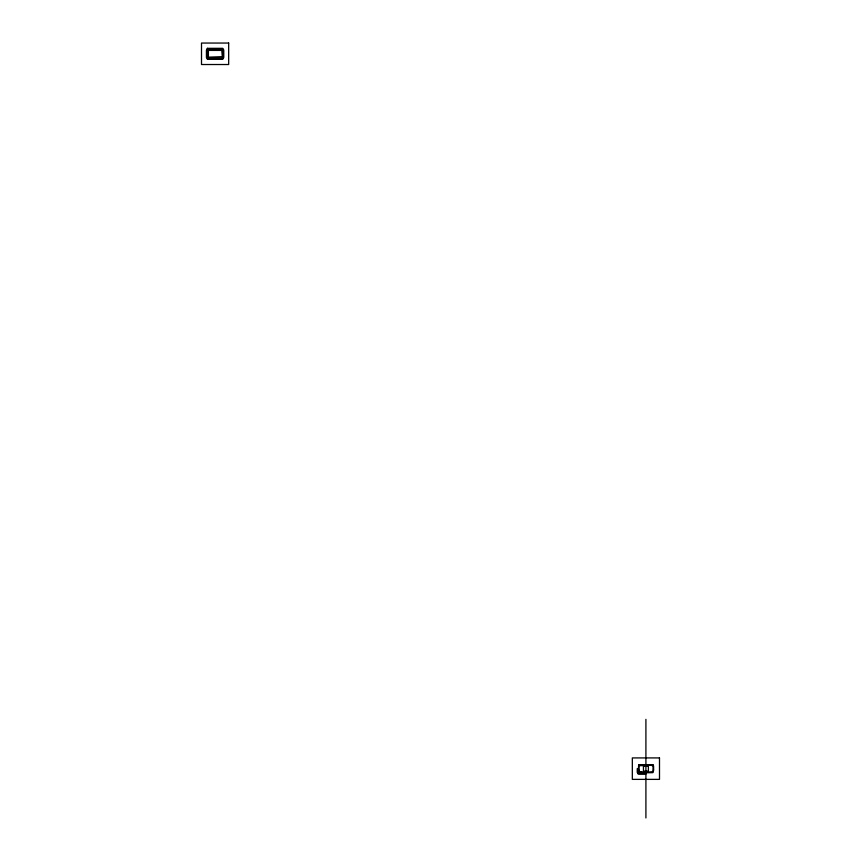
<?xml version="1.0" encoding="UTF-8"?>
<svg xmlns="http://www.w3.org/2000/svg" width="861" height="861" viewBox="0 0 861 861"><rect width="100%" height="100%" fill="white"/><g stroke="black" fill="none" stroke-linecap="round" stroke-linejoin="round"><path stroke-width="1.29" d="M653.607 769.885L653.596 766.893A8.987 8.987 0 0 0 653.564 766.075L653.176 765.009M653.607 770.014L653.176 772.285A1.345 1.345 0 0 1 652.724 772.661L638.873 772.93L638.216 771.79L638.647 765.009M650.303 772.026L652.95 771.488L653.112 767.011A9.525 9.525 0 0 0 653.09 766.419L651.626 765.289L638.927 765.73L639.217 772.026L649.754 772.026M645.911 773.512L638.528 773.512L637.721 772.059L637.721 768.647M645.911 774.104L638.184 774.104L637.237 772.339L637.237 768.647M641.779 772.026L639.325 771.865L638.722 770.875A9.525 9.525 0 0 1 638.711 770.294L638.701 769.82M641.919 772.93L639.099 772.661A1.345 1.345 0 0 1 638.647 772.285L638.259 771.219A8.987 8.987 0 0 1 638.216 770.401L638.216 769.885M645.911 719.344L645.911 817.95M653.176 765.009A1.345 1.345 0 0 0 652.724 764.633L639.099 764.633A1.345 1.345 0 0 0 638.647 765.009M207.361 48.324L206.425 50.099L206.425 57.472L207.361 59.248L222.816 59.248L223.763 57.472L223.763 50.099L222.816 48.324L207.361 48.324M207.705 48.916L206.909 50.368L206.909 57.203L207.705 58.656L222.472 58.656L223.279 57.203L223.279 50.368L222.472 48.916L207.705 48.916M208.05 49.507L207.393 50.648L207.393 56.923L208.05 58.064L222.127 58.064L222.784 56.923L222.784 50.648L222.127 49.507L208.05 49.507M208.394 50.412L208.394 57.16L222.299 56.654L221.783 50.412L208.394 50.412M228.671 43.05L201.506 43.05L201.506 64.521L228.671 64.521L228.671 43.05M659.494 757.917L632.329 757.917L632.329 779.377L659.494 779.377L659.494 757.917M648.376 766.182L643.447 766.182L643.447 771.112L648.376 771.112L648.376 766.182"/></g></svg>
